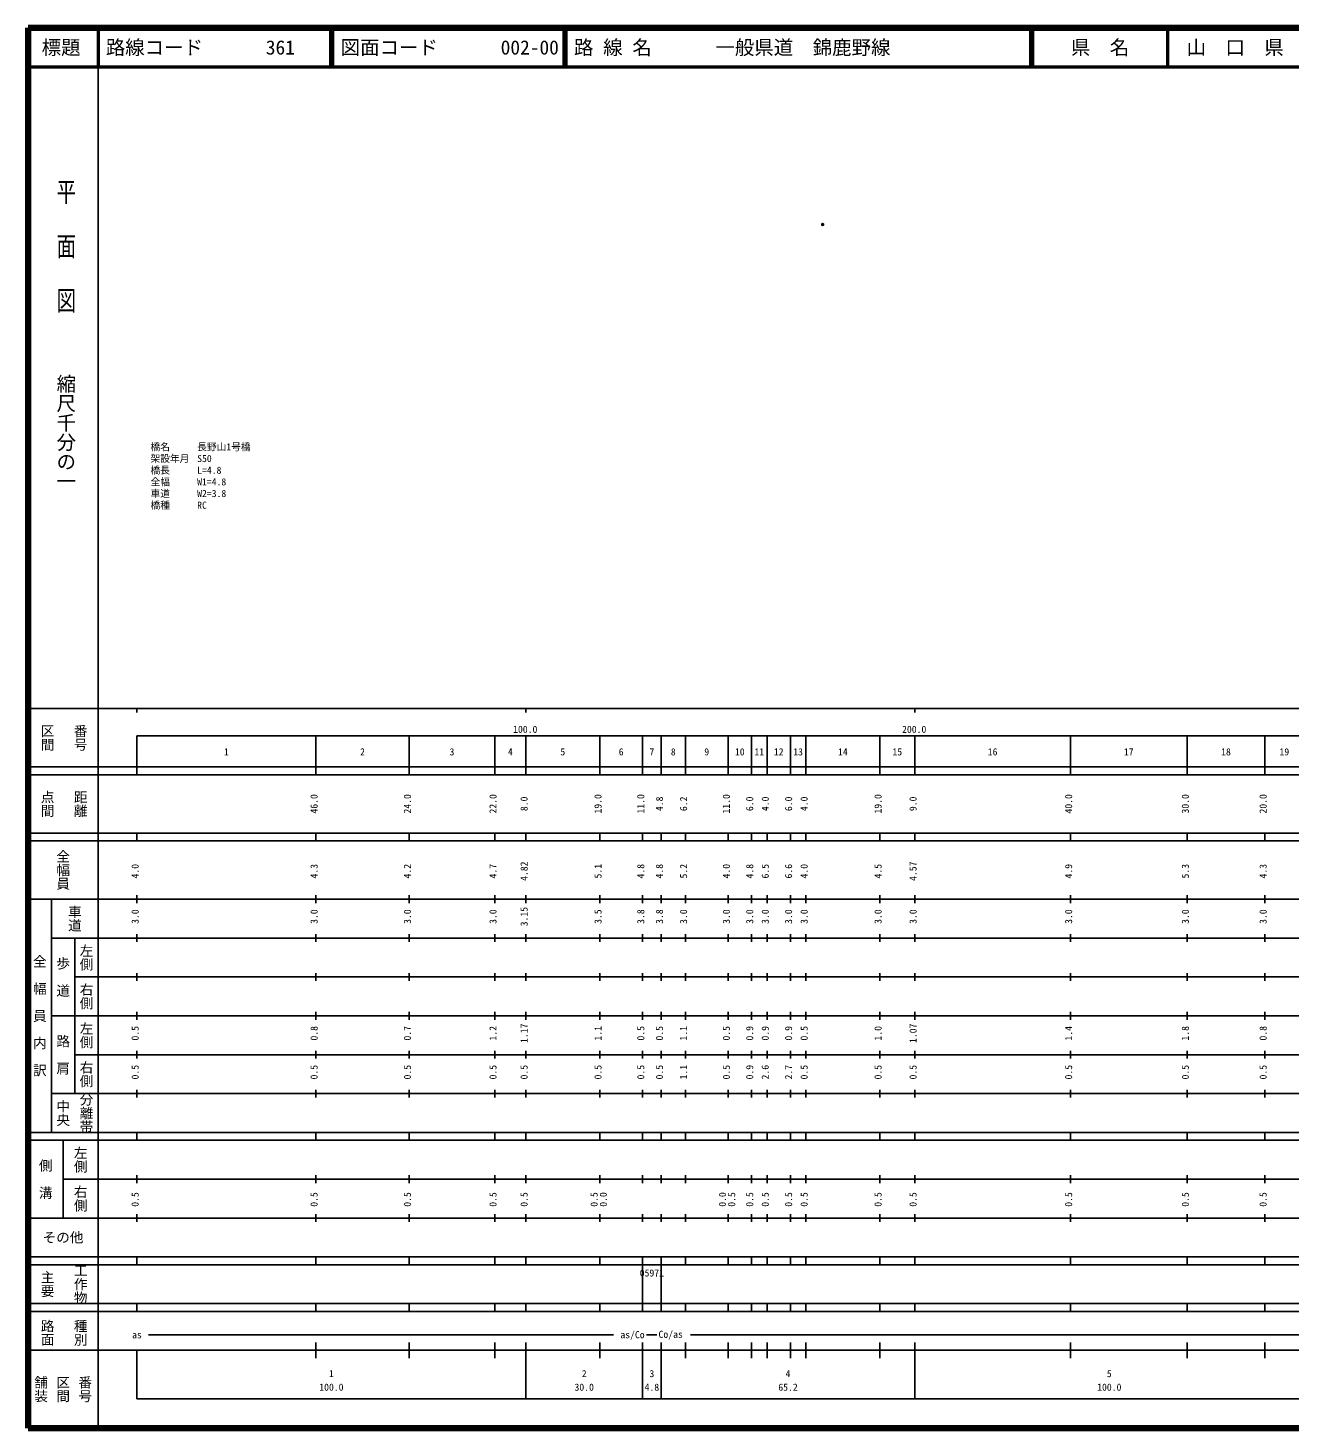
# Model space of a CAD drawing. Units: millimetres on the paper. Extents: x 40 to 680, y 20 to 380.
# Drawn here: x 40 to 364.5, y 20 to 380 of the extents above; entities that cross this region are included whole.
import ezdxf
from ezdxf.enums import TextEntityAlignment as Align

# ---------------------------------------------------------------- set-up
doc = ezdxf.new("R2010")
doc.units = ezdxf.units.MM
doc.header["$PDMODE"] = 32
doc.header["$PDSIZE"] = 0.5
for name, color, linetype in [('M-OTRS', 6, 'Continuous'), ('M-STR-HTXT', 7, 'Continuous'), ('M-TTL-TXT', 7, 'Continuous')]:
    doc.layers.add(name, color=color, linetype=linetype)
for name, color, linetype, lineweight in [('M-TTL', 2, 'Continuous', 140), ('M-TTL-BAND', 7, 'Continuous', 25), ('M-TTL-LINE', 7, 'Continuous', 50)]:
    doc.layers.add(name, color=color, linetype=linetype, lineweight=lineweight)
doc.styles.add('@ＭＳ ゴシック', font='')
doc.styles.add('ＭＳ ゴシック', font='')
doc.styles.get('@ＭＳ ゴシック').set_extended_font_data('@MS Gothic')
doc.styles.get('ＭＳ ゴシック').set_extended_font_data('MS Gothic')

msp = doc.modelspace()

# ---------------------------------------------------------------- linework, layer by layer
at = {"layer": 'M-OTRS'}
msp.add_point((244.305, 329.466), dxfattribs=at)
at = {"layer": 'M-TTL'}
for p, q in [((40, 380), (40, 20)), ((680, 380), (40, 380)), ((40, 20), (680, 20))]:
    msp.add_line(p, q, dxfattribs=at)
at = {"layer": 'M-TTL-BAND'}
for p, q in [((58, 370), (58, 20)), ((40, 205), (579, 205)), ((68, 205), (68, 204)), ((168, 205), (168, 204)), ((268, 205), (268, 204)), ((68, 198), (579, 198)), ((68, 198), (68, 188)), ((114, 188), (114, 198)), ((138, 188), (138, 198)), ((160, 188), (160, 198)), ((168, 188), (168, 198)), ((187, 188), (187, 198)), ((198, 188), (198, 198)), ((202.8, 188), (202.8, 198)), ((209, 188), (209, 198)), ((220, 188), (220, 198)), ((226, 188), (226, 198)), ((230, 188), (230, 198)), ((236, 188), (236, 198)), ((240, 188), (240, 198)), ((259, 188), (259, 198)), ((268, 188), (268, 198)), ((308, 188), (308, 198)), ((338, 188), (338, 198)), ((358, 188), (358, 198)), ((40, 190), (579, 190)), ((40, 188), (579, 188)), ((40, 173), (579, 173)), ((68, 171), (68, 173)), ((114, 171), (114, 173)), ((138, 171), (138, 173)), ((160, 171), (160, 173)), ((168, 171), (168, 173)), ((187, 171), (187, 173)), ((198, 171), (198, 173)), ((202.8, 171), (202.8, 173)), ((209, 171), (209, 173)), ((220, 171), (220, 173)), ((226, 171), (226, 173)), ((230, 171), (230, 173)), ((236, 171), (236, 173)), ((240, 171), (240, 173)), ((259, 171), (259, 173)), ((268, 171), (268, 173)), ((308, 171), (308, 173)), ((338, 171), (338, 173)), ((358, 171), (358, 173)), ((40, 171), (579, 171)), ((40, 156), (579, 156)), ((46, 96), (46, 156)), ((68, 155), (68, 157)), ((114, 155), (114, 157)), ((138, 155), (138, 157)), ((160, 155), (160, 157)), ((168, 155), (168, 157)), ((187, 155), (187, 157)), ((198, 155), (198, 157)), ((202.8, 155), (202.8, 157)), ((209, 155), (209, 157)), ((220, 155), (220, 157)), ((226, 155), (226, 157)), ((230, 155), (230, 157)), ((236, 155), (236, 157)), ((240, 155), (240, 157)), ((259, 155), (259, 157)), ((268, 155), (268, 157)), ((308, 155), (308, 157)), ((338, 155), (338, 157)), ((358, 155), (358, 157)), ((46, 146), (579, 146)), ((52, 146), (52, 106)), ((68, 145), (68, 147)), ((114, 145), (114, 147)), ((138, 145), (138, 147)), ((160, 145), (160, 147)), ((168, 145), (168, 147)), ((187, 145), (187, 147)), ((198, 145), (198, 147)), ((202.8, 145), (202.8, 147)), ((209, 145), (209, 147)), ((220, 145), (220, 147)), ((226, 145), (226, 147)), ((230, 145), (230, 147)), ((236, 145), (236, 147)), ((240, 145), (240, 147)), ((259, 145), (259, 147)), ((268, 145), (268, 147)), ((308, 145), (308, 147)), ((338, 145), (338, 147)), ((358, 145), (358, 147)), ((68, 135), (68, 137)), ((114, 135), (114, 137)), ((138, 135), (138, 137)), ((160, 135), (160, 137)), ((168, 135), (168, 137)), ((187, 135), (187, 137)), ((198, 135), (198, 137)), ((202.8, 135), (202.8, 137)), ((209, 135), (209, 137)), ((220, 135), (220, 137)), ((226, 135), (226, 137)), ((230, 135), (230, 137)), ((236, 135), (236, 137)), ((240, 135), (240, 137)), ((259, 135), (259, 137)), ((268, 135), (268, 137)), ((308, 135), (308, 137)), ((338, 135), (338, 137)), ((358, 135), (358, 137)), ((52, 136), (579, 136)), ((46, 126), (579, 126)), ((68, 125), (68, 127)), ((114, 125), (114, 127)), ((138, 125), (138, 127)), ((160, 125), (160, 127)), ((168, 125), (168, 127)), ((187, 125), (187, 127)), ((198, 125), (198, 127)), ((202.8, 125), (202.8, 127)), ((209, 125), (209, 127)), ((220, 125), (220, 127)), ((226, 125), (226, 127)), ((230, 125), (230, 127)), ((236, 125), (236, 127)), ((240, 125), (240, 127)), ((259, 125), (259, 127)), ((268, 125), (268, 127)), ((308, 125), (308, 127)), ((338, 125), (338, 127)), ((358, 125), (358, 127)), ((52, 116), (579, 116)), ((68, 115), (68, 117)), ((114, 115), (114, 117)), ((138, 115), (138, 117)), ((160, 115), (160, 117)), ((168, 115), (168, 117)), ((187, 115), (187, 117)), ((198, 115), (198, 117)), ((202.8, 115), (202.8, 117)), ((209, 115), (209, 117)), ((220, 115), (220, 117)), ((226, 115), (226, 117)), ((230, 115), (230, 117)), ((236, 115), (236, 117)), ((240, 115), (240, 117)), ((259, 115), (259, 117)), ((268, 115), (268, 117)), ((308, 115), (308, 117)), ((338, 115), (338, 117)), ((358, 115), (358, 117)), ((46, 106), (579, 106)), ((68, 105), (68, 107)), ((114, 105), (114, 107)), ((138, 105), (138, 107)), ((160, 105), (160, 107)), ((168, 105), (168, 107)), ((187, 105), (187, 107)), ((198, 105), (198, 107)), ((202.8, 105), (202.8, 107)), ((209, 105), (209, 107)), ((220, 105), (220, 107)), ((226, 105), (226, 107)), ((230, 105), (230, 107)), ((236, 105), (236, 107)), ((240, 105), (240, 107)), ((259, 105), (259, 107)), ((268, 105), (268, 107)), ((308, 105), (308, 107)), ((338, 105), (338, 107)), ((358, 105), (358, 107)), ((40, 96), (579, 96)), ((40, 94), (579, 94)), ((49, 94), (49, 74)), ((68, 94), (68, 96)), ((114, 94), (114, 96)), ((138, 94), (138, 96)), ((160, 94), (160, 96)), ((168, 94), (168, 96)), ((187, 94), (187, 96)), ((198, 94), (198, 96)), ((202.8, 94), (202.8, 96)), ((209, 94), (209, 96)), ((220, 94), (220, 96)), ((226, 94), (226, 96)), ((230, 94), (230, 96)), ((236, 94), (236, 96)), ((240, 94), (240, 96)), ((259, 94), (259, 96)), ((268, 94), (268, 96)), ((308, 94), (308, 96)), ((338, 94), (338, 96)), ((358, 94), (358, 96)), ((49, 84), (579, 84)), ((68, 83), (68, 85)), ((114, 83), (114, 85)), ((138, 83), (138, 85)), ((160, 83), (160, 85)), ((168, 83), (168, 85)), ((187, 83), (187, 85)), ((198, 83), (198, 85)), ((202.8, 83), (202.8, 85)), ((209, 83), (209, 85)), ((220, 83), (220, 85)), ((226, 83), (226, 85)), ((230, 83), (230, 85)), ((236, 83), (236, 85)), ((240, 83), (240, 85)), ((259, 83), (259, 85)), ((268, 83), (268, 85)), ((308, 83), (308, 85)), ((338, 83), (338, 85)), ((358, 83), (358, 85)), ((40, 74), (579, 74)), ((68, 73), (68, 75)), ((114, 73), (114, 75)), ((138, 73), (138, 75)), ((160, 73), (160, 75)), ((168, 73), (168, 75)), ((187, 73), (187, 75)), ((198, 73), (198, 75)), ((202.8, 73), (202.8, 75)), ((209, 73), (209, 75)), ((220, 73), (220, 75)), ((226, 73), (226, 75)), ((230, 73), (230, 75)), ((236, 73), (236, 75)), ((240, 73), (240, 75)), ((259, 73), (259, 75)), ((268, 73), (268, 75)), ((308, 73), (308, 75)), ((338, 73), (338, 75)), ((358, 73), (358, 75)), ((40, 64), (579, 64)), ((40, 62), (579, 62)), ((68, 62), (68, 64)), ((114, 62), (114, 64)), ((138, 62), (138, 64)), ((160, 62), (160, 64)), ((168, 62), (168, 64)), ((187, 62), (187, 64)), ((198, 62), (198, 64)), ((198, 52), (198, 62)), ((202.8, 62), (202.8, 64)), ((202.8, 52), (202.8, 62)), ((209, 62), (209, 64)), ((220, 62), (220, 64)), ((226, 62), (226, 64)), ((230, 62), (230, 64)), ((236, 62), (236, 64)), ((240, 62), (240, 64)), ((259, 62), (259, 64)), ((268, 62), (268, 64)), ((308, 62), (308, 64)), ((338, 62), (338, 64)), ((358, 62), (358, 64)), ((40, 52), (579, 52)), ((68, 50), (68, 52)), ((114, 50), (114, 52)), ((138, 50), (138, 52)), ((160, 50), (160, 52)), ((168, 50), (168, 52)), ((187, 50), (187, 52)), ((198, 50), (198, 52)), ((202.8, 50), (202.8, 52)), ((209, 50), (209, 52)), ((220, 50), (220, 52)), ((226, 50), (226, 52)), ((230, 50), (230, 52)), ((236, 50), (236, 52)), ((240, 50), (240, 52)), ((259, 50), (259, 52)), ((268, 50), (268, 52)), ((308, 50), (308, 52)), ((338, 50), (338, 52)), ((358, 50), (358, 52)), ((40, 50), (579, 50)), ((71, 44), (190.5, 44)), ((201.63, 44), (199.048, 44)), ((210.3, 44), (565, 44)), ((40, 40), (579, 40)), ((68, 40), (68, 27.5)), ((114, 38), (114, 42)), ((138, 38), (138, 42)), ((160, 38), (160, 42)), ((168, 27.5), (168, 42)), ((187, 38), (187, 42)), ((198, 27.5), (198, 42)), ((202.8, 27.5), (202.8, 42)), ((209, 38), (209, 42)), ((220, 38), (220, 42)), ((226, 38), (226, 42)), ((230, 38), (230, 42)), ((236, 38), (236, 42)), ((240, 38), (240, 42)), ((259, 38), (259, 42)), ((268, 27.5), (268, 42)), ((308, 38), (308, 42)), ((338, 38), (338, 42)), ((358, 38), (358, 42)), ((68, 27.5), (579, 27.5))]:
    msp.add_line(p, q, dxfattribs=at)
at = {"layer": 'M-TTL-LINE'}
for p, q in [((58, 380), (58, 370)), ((117.75, 380), (117.75, 370)), ((118.25, 380), (118.25, 370)), ((177.75, 380), (177.75, 370)), ((178.25, 380), (178.25, 370)), ((297.75, 380), (297.75, 370)), ((298.25, 380), (298.25, 370)), ((333, 380), (333, 370)), ((40, 370), (680, 370))]:
    msp.add_line(p, q, dxfattribs=at)

# ---------------------------------------------------------------- texts
at = {"layer": 'M-STR-HTXT', "style": 'ＭＳ ゴシック'}
for s, p in [('橋名', (71.492, 270.83)), ('架設年月', (71.492, 267.83)), ('S50', (83.492, 267.83)), ('長野山1号橋', (83.492, 270.83)), ('橋長', (71.492, 264.83)), ('L=4.8', (83.492, 264.83)), ('全幅', (71.492, 261.83)), ('W1=4.8', (83.492, 261.83)), ('車道', (71.492, 258.83)), ('W2=3.8', (83.492, 258.83)), ('橋種', (71.492, 255.83)), ('RC', (83.492, 255.83))]:
    msp.add_text(s, height=1.833, dxfattribs=at).set_placement(p, align=Align.BOTTOM_LEFT)
at = {"layer": 'M-TTL-BAND', "style": '@ＭＳ ゴシック', "width": 1.4}
msp.add_text('平  面  図', height=3.666, rotation=270, dxfattribs=at).set_placement((49.777, 306.475), align=Align.MIDDLE_RIGHT)
at = {"layer": 'M-TTL-BAND', "style": '@ＭＳ ゴシック'}
msp.add_text('縮尺千分の一', height=3.666, rotation=270, dxfattribs=at).set_placement((49.777, 261.03), align=Align.MIDDLE_RIGHT)
for s, p in [('区間', (45, 197.5)), ('番号', (53.5, 197.5)), ('点間', (45, 180.5)), ('距離', (53.5, 180.5)), ('全幅員', (49, 163.5)), ('車道', (52, 151)), ('左側', (55, 141)), ('全\u3000幅\u3000員\u3000内\u3000訳', (43, 126)), ('歩\u3000道', (49, 136)), ('右側', (55, 131)), ('左側', (55, 121)), ('路\u3000肩', (49, 116)), ('右側', (55, 111)), ('分離帯', (55, 101)), ('中央', (49, 101)), ('左側', (53.5, 89)), ('側\u3000溝', (44.5, 84)), ('右側', (53.5, 79)), ('工作物', (53.5, 57)), ('主要', (45, 57)), ('路面', (45, 44.5)), ('種別', (53.5, 44.5)), ('舗装', (43.333, 30)), ('区間', (49, 30)), ('番号', (54.667, 30))]:
    msp.add_text(s, height=2.566, rotation=270, dxfattribs=at).set_placement(p, align=Align.MIDDLE_CENTER)
at = {"layer": 'M-TTL-BAND', "style": 'ＭＳ ゴシック'}
for s, p in [('100.0', (167.844, 198.195)), ('200.0', (267.844, 198.195)), ('1', (91, 192.405)), ('2', (126, 192.405)), ('3', (149, 192.405)), ('4', (164, 192.405)), ('5', (177.5, 192.405)), ('6', (192.5, 192.405)), ('7', (200.4, 192.405)), ('8', (205.9, 192.405)), ('9', (214.5, 192.405)), ('10', (223, 192.405)), ('11', (228, 192.405)), ('12', (233, 192.405)), ('13', (238, 192.405)), ('14', (249.5, 192.405)), ('15', (263.5, 192.405)), ('16', (288, 192.405)), ('17', (323, 192.405)), ('18', (348, 192.405)), ('19', (363, 192.405)), ('as', (68, 42.5)), ('as/Co', (195.418, 42.531)), ('Co/as', (205.227, 42.624)), ('1', (118, 32.523)), ('2', (183, 32.523)), ('3', (200.4, 32.523)), ('4', (235.4, 32.523)), ('5', (318, 32.523)), ('100.0', (118, 29.033)), ('30.0', (183, 29.033)), ('4.8', (200.4, 29.033)), ('65.2', (235.4, 29.033)), ('100.0', (318, 29.033))]:
    msp.add_text(s, height=1.833, dxfattribs=at).set_placement(p, align=Align.BOTTOM_CENTER)
for s, p in [('46.0', (115, 180.5)), ('24.0', (139, 180.5)), ('22.0', (161, 180.5)), ('8.0', (169, 180.5)), ('19.0', (188, 180.5)), ('11.0', (199, 180.5)), ('4.8', (203.8, 180.5)), ('6.2', (210, 180.5)), ('11.0', (221, 180.5)), ('6.0', (227, 180.5)), ('4.0', (231, 180.5)), ('6.0', (237, 180.5)), ('4.0', (241, 180.5)), ('19.0', (260, 180.5)), ('9.0', (269, 180.5)), ('40.0', (309, 180.5)), ('30.0', (339, 180.5)), ('20.0', (359, 180.5)), ('4.0', (69, 163.174)), ('4.3', (115, 163.174)), ('4.2', (139, 163.174)), ('4.7', (161, 163.174)), ('4.82', (169, 163.174)), ('5.1', (188, 163.174)), ('4.8', (199, 163.174)), ('4.8', (203.8, 163.174)), ('5.2', (210, 163.174)), ('4.0', (221, 163.174)), ('4.8', (227, 163.174)), ('6.5', (231, 163.174)), ('6.6', (237, 163.174)), ('4.0', (241, 163.174)), ('4.5', (260, 163.174)), ('4.57', (269, 163.174)), ('4.9', (309, 163.174)), ('5.3', (339, 163.174)), ('4.3', (359, 163.174)), ('3.0', (69, 151.5)), ('3.0', (115, 151.5)), ('3.0', (139, 151.5)), ('3.0', (161, 151.5)), ('3.15', (169, 151.5)), ('3.5', (188, 151.5)), ('3.8', (199, 151.5)), ('3.8', (203.8, 151.5)), ('3.0', (210, 151.5)), ('3.0', (221, 151.5)), ('3.0', (227, 151.5)), ('3.0', (231, 151.5)), ('3.0', (237, 151.5)), ('3.0', (241, 151.5)), ('3.0', (260, 151.5)), ('3.0', (269, 151.5)), ('3.0', (309, 151.5)), ('3.0', (339, 151.5)), ('3.0', (359, 151.5)), ('0.5', (69, 121.5)), ('0.8', (115, 121.5)), ('0.7', (139, 121.5)), ('1.2', (161, 121.5)), ('1.17', (169, 121.5)), ('1.1', (188, 121.5)), ('0.5', (199, 121.5)), ('0.5', (203.8, 121.5)), ('1.1', (210, 121.5)), ('0.5', (221, 121.5)), ('0.9', (227, 121.5)), ('0.9', (231, 121.5)), ('0.9', (237, 121.5)), ('0.5', (241, 121.5)), ('1.0', (260, 121.5)), ('1.07', (269, 121.5)), ('1.4', (309, 121.5)), ('1.8', (339, 121.5)), ('0.8', (359, 121.5)), ('0.5', (69, 111.5)), ('0.5', (115, 111.5)), ('0.5', (139, 111.5)), ('0.5', (161, 111.5)), ('0.5', (169, 111.5)), ('0.5', (188, 111.5)), ('0.5', (199, 111.5)), ('0.5', (203.8, 111.5)), ('1.1', (210, 111.5)), ('0.5', (221, 111.5)), ('0.9', (227, 111.5)), ('2.6', (231, 111.5)), ('2.7', (237, 111.5)), ('0.5', (241, 111.5)), ('0.5', (260, 111.5)), ('0.5', (269, 111.5)), ('0.5', (309, 111.5)), ('0.5', (339, 111.5)), ('0.5', (359, 111.5)), ('0.5', (69, 78.764)), ('0.5', (115, 78.764)), ('0.5', (139, 78.764)), ('0.5', (161, 78.764)), ('0.5', (169, 78.764)), ('0.5', (187, 78.764)), ('0.0', (189.37, 78.764)), ('0.0', (220, 78.764)), ('0.5', (222.37, 78.764)), ('0.5', (227, 78.764)), ('0.5', (231, 78.764)), ('0.5', (237, 78.764)), ('0.5', (241, 78.764)), ('0.5', (260, 78.764)), ('0.5', (269, 78.764)), ('0.5', (309, 78.764)), ('0.5', (339, 78.764)), ('0.5', (359, 78.764))]:
    msp.add_text(s, height=1.833, rotation=90, dxfattribs=at).set_placement(p, align=Align.BOTTOM_CENTER)
msp.add_text('その他', height=2.566, dxfattribs=at).set_placement((49, 69), align=Align.MIDDLE_CENTER)
msp.add_text('05971', height=1.833, dxfattribs=at).set_placement((197.275, 58.405), align=Align.BOTTOM_LEFT)
at = {"layer": 'M-TTL-TXT', "style": 'ＭＳ ゴシック'}
for s, p in [('標題', (48.5, 375)), ('県\u3000名', (315.625, 375)), ('山\u3000口\u3000県', (350.375, 375))]:
    msp.add_text(s, height=3.666, dxfattribs=at).set_placement(p, align=Align.MIDDLE_CENTER)
for s, p in [('路線コード', (60, 375)), ('361', (101.142, 375)), ('図面コード', (120.38, 375)), ('002-00', (161.521, 375)), ('路 線 名', (180.38, 375)), ('一般県道\u3000錦鹿野線', (216.734, 375))]:
    msp.add_text(s, height=3.666, dxfattribs=at).set_placement(p, align=Align.MIDDLE_LEFT)

doc.saveas('drawing.dxf')
